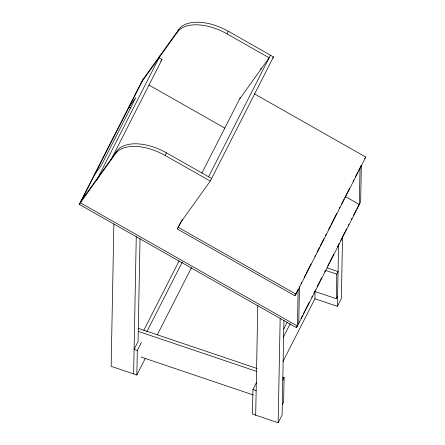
<?xml version="1.0" encoding="UTF-8"?>
<svg xmlns="http://www.w3.org/2000/svg" width="445" height="445" viewBox="0 0 445 445"><rect width="100%" height="100%" fill="white"/><g stroke="black" fill="none" stroke-linecap="round" stroke-linejoin="round"><path stroke-width="0.67" d="M113.881 224.024L111.144 366.313L136.843 374.996L145.331 358.32M133.628 373.911L136.265 236.734M136.843 374.996L137.31 350.46L141.399 342.428M140.025 238.665L138.05 341.61L134.101 349.375L137.31 350.46M256.398 382.733L252.938 389.531L252.465 414.067L278.164 422.75L282.113 414.99L283.927 320.333M255.68 415.152L257.777 305.748M278.164 422.75L280.166 318.459M282.781 377.193L284.094 377.638L283.626 402.18L282.308 404.766M298.762 323.487L299.468 286.675M282.875 361.713L314.921 298.751L315.066 291.252M314.604 291.386L336.286 298.712L336.759 274.17L338.072 271.584L327.153 267.896M314.921 298.751L337.405 306.349L338.589 244.739M342.55 236.429L341.354 298.589L337.405 306.349M360.294 167.17L361.346 165.101L360.639 201.913L297.444 326.074L296.326 327.631L79.243 204.361L142.439 80.2L178.762 29.481A41.658 22.851 27 0 1 228.307 31.272L273.48 56.927L210.285 181.087L180.614 222.522L177.321 228.986L294.863 295.73L295.975 294.167L365.757 157.074L254.245 93.756M143.557 78.643L80.361 202.803L297.444 326.074L298.15 289.261L294.863 295.73M97.127 179.391L160.322 55.23M110.866 160.022L162.013 59.53L159.004 57.817M79.243 204.361L115.567 153.642L116.885 151.055A41.658 22.851 27 0 1 166.43 152.852L211.603 178.501M142.239 81.229L177.444 32.068L178.762 29.481M115.567 153.642A41.658 22.851 27 0 1 165.117 155.439L166.43 152.852M177.444 32.068A41.658 22.851 27 0 1 226.994 33.859L228.307 31.272M201.824 173.216L239.482 99.235L269.153 57.8L226.994 33.859M239.744 98.718L240.272 97.683M177.321 228.986L182.522 219.407M208.588 176.787L270.465 55.213M143.78 330.351L179.101 260.959M146.744 331.926L182.272 262.122M157.274 334.846L191.545 267.517M301.037 283.593L301.666 282.364M304.174 277.43L305.743 274.348M306.371 273.113L311.077 263.868M314.843 256.47L315.472 255.235M317.04 252.154L319.549 247.22M320.178 245.985L323.943 238.587M325.512 235.505L326.141 234.27M328.649 229.342L330.218 226.26M330.846 225.025L336.809 213.311M339.318 208.377L339.947 207.148M341.515 204.066L344.024 199.132M344.653 197.897L349.358 188.652M353.124 181.254L353.753 180.019M355.321 176.938L357.83 172.004M358.459 170.774L360.027 167.687L359.321 204.5L345.454 196.623M283.749 328.994L287.209 322.197M283.348 337.176L290.262 323.593M296.326 327.631L297.271 325.779M301.043 318.37L302.617 315.277M303.245 314.042L309.219 302.305M311.734 297.366L312.362 296.131M313.931 293.044L315.505 289.951M317.079 286.864L321.791 277.597M324.622 272.04L325.251 270.805M327.765 265.86L329.339 262.772M329.968 261.538L333.739 254.123M337.51 246.714L339.084 243.626M340.659 240.534L346.633 228.797M348.201 225.71L348.83 224.475M351.344 219.535L351.973 218.3M353.547 215.208L356.061 210.268M356.69 209.033L359.521 203.471M282.781 380.225L284.094 377.638M336.286 298.712L337.605 296.125M160.817 61.199L162.013 59.53M94.846 174.351L101.549 164.984L135.781 97.733L129.078 107.095L130.88 108.118M81.68 200.217L116.885 151.055M260.442 69.214L261.248 68.096M272.674 58.05L273.48 56.927M364.639 158.637L365.757 157.074M360.4 167.17L361.145 166.13M325.579 270.393L336.759 274.17M138.122 328.315L257.138 368.527M138.245 331.386L256.359 371.297M252.938 389.531L256.148 390.615M141.054 357.035L253.261 394.949M148.869 84.995L224.847 128.138M165.117 155.439L210.285 181.087M178.439 227.428L295.975 294.167"/></g></svg>
